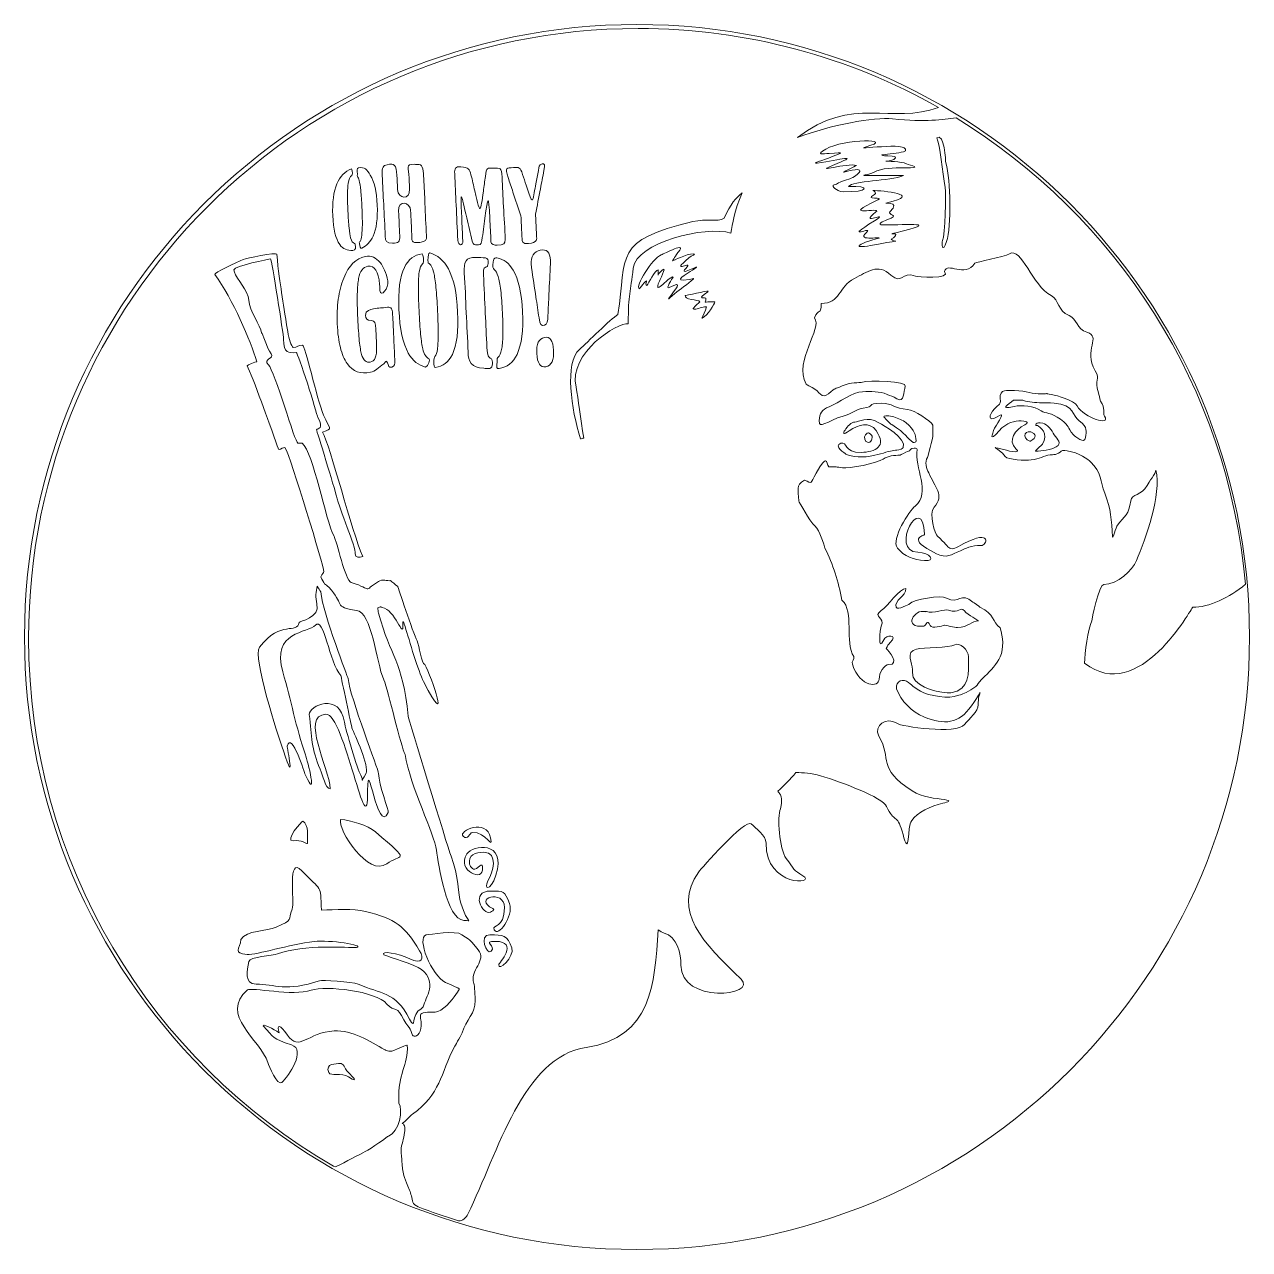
# Model space of a CAD drawing. Header units: inches. Extents: x 50 to 350, y -350 to -50.
import ezdxf

# ---------------------------------------------------------------- set-up
doc = ezdxf.new("R2010")
doc.units = ezdxf.units.IN
doc.header["$MEASUREMENT"] = 0
doc.layers.add('Layer 1', color=7, linetype='Continuous')

msp = doc.modelspace()

# ---------------------------------------------------------------- linework, layer by layer
at = {"layer": 'Layer 1', "lineweight": 0}
for points, knots in [([(350, -200), (350, -282.84), (282.84, -350), (200, -350), (117.16, -350), (50, -282.84), (50, -200), (50, -117.16), (117.16, -50), (200, -50), (282.84, -50), (350, -117.16), (350, -200)], [0, 0, 0, 0, 1, 1, 1, 2, 2, 2, 3, 3, 3, 4, 4, 4, 4]), ([(239.31, -77.7), (247.24, -74.64), (258.14, -72.63), (262.57, -73.1), (270.93, -73.99), (274.75, -73.26), (278.16, -72.88), (317.46, -96.95), (344.76, -138.7), (349, -187.07), (345.04, -190.39), (340.14, -192.73), (336.07, -192.73), (335.91, -192.73), (322.86, -216.94), (309.62, -206.39), (309.62, -203.95), (310.4, -197.97), (311.39, -196.02), (311.37, -195.98), (313.07, -187.1), (314.32, -187.14), (317.7, -187.25), (321.3, -183.62), (322.29, -181.29), (324.55, -175.98), (328.57, -165.02), (327.05, -159.13), (327.05, -159.98), (325.36, -162.05), (324.94, -162.87), (323.65, -165.43), (321.1, -164.9), (320.9, -166.67), (320.54, -169.92), (319.37, -170.47), (317.65, -172.61), (317.28, -173.07), (316.52, -176.21), (316.47, -175.46), (316.14, -171.29), (316.16, -168.74), (314.54, -164.78), (313.41, -161.99), (313.74, -159.59), (311.15, -157.17), (310.49, -156.54), (308.24, -154.87), (305.36, -154.38), (303.34, -154.24), (304.84, -154.27), (302.47, -155.34), (301.86, -155.34), (301.68, -155.38), (301.15, -155.42), (299.66, -155.53), (298.59, -156.47), (296.5, -156.64), (295.2, -156.75), (290.89, -156.69), (290.18, -155.79), (288.29, -153.37), (286.23, -153.3), (289.4, -154.01), (290.14, -154.18), (294.49, -155.47), (292.78, -153.88), (290.67, -151.92), (292.61, -149.18), (294.96, -148.06), (295.82, -147.65), (295.91, -147.15), (294.12, -147.08), (292.63, -147.02), (290.46, -147.48), (288.69, -149.48), (286.06, -152.45), (286.98, -150.47), (287.56, -148.85), (287.65, -148.6), (290.3, -144.85), (288.93, -145.71), (286.33, -147.34), (285.95, -146.33), (287.08, -144.68), (288.32, -142.87), (289.16, -143.52), (288.97, -141.63), (288.72, -139.11), (290.71, -139.66), (292.46, -139.66), (295.53, -139.66), (296.68, -140.61), (299.14, -140.47), (301.11, -140.36), (299.66, -140.35), (301.52, -140.62), (302.89, -140.82), (307.04, -142.12), (307.77, -143.37), (309.54, -146.43), (316.19, -148.44), (314.48, -145.89), (313.99, -145.16), (314.79, -144.1), (313.52, -142.25), (313.28, -141.49), (313.16, -140.74), (312.99, -140.2), (311.9, -136.78), (313.64, -137.08), (312.24, -134.78), (309.11, -129.61), (313.92, -126.51), (310.2, -125.36), (307.63, -124.57), (307.81, -122.08), (305.84, -121.29), (302.89, -120.1), (303.46, -117.46), (301.41, -116.4), (296.83, -114.02), (294.15, -104.35), (291.2, -106.16), (289.86, -106.99), (282.93, -108.16), (282.74, -108.44), (280.23, -112.26), (275.96, -107.92), (275.31, -110.46), (277.19, -112.69), (268.23, -111.65), (268.2, -111.64), (264.65, -110.21), (264.99, -113.98), (262.19, -111.36), (259.03, -108.39), (256.33, -110.63), (253.27, -112.18), (249.24, -114.23), (249.83, -118.33), (245.11, -118.33), (245.11, -121.45), (244.35, -119.32), (243.46, -121.85), (245.56, -124.45), (238.33, -132.23), (241.4, -138.1), (241.51, -138.24), (242.67, -138.78), (242.88, -138.89), (244.84, -139.89), (245.19, -141.81), (246.87, -140.45), (248.99, -138.74), (248.16, -139.48), (250.23, -138.51), (252.17, -137.61), (254.64, -137.74), (254.91, -137.65), (256.82, -136.96), (266.25, -137.36), (265.71, -138.6), (265.19, -139.82), (265.6, -142.86), (263.67, -141.67), (262.55, -140.97), (262.2, -140.99), (261.24, -140.58), (259.3, -139.77), (257.33, -139.92), (255.26, -139.92), (252.81, -139.92), (249.49, -142.64), (247.07, -143.61), (245.22, -144.36), (244.76, -145.2), (244.59, -147), (244.52, -149.38), (246.53, -146.98), (250.52, -145.91), (252.37, -145.42), (254.17, -144.05), (255.38, -143.94), (258.48, -143.68), (255.89, -142.81), (259.9, -142.76), (262.57, -142.73), (263.06, -144.07), (266.27, -144.29), (267.93, -144.4), (271.87, -147.03), (272.46, -148.16), (272.46, -148.85), (272.44, -149.63), (272.46, -150.31), (272.5, -151.57), (271.13, -155.86), (271.17, -156.04), (270.35, -157.13), (270.98, -158.77), (271.44, -159.83), (272.91, -163.18), (275.42, -165.43), (272.79, -168.19), (271.26, -169.79), (273.12, -174.91), (273.59, -175.33), (277.26, -178.51), (275.88, -179.34), (280.07, -177.13), (287.03, -173.44), (285.72, -177.67), (284.26, -177.62), (281.87, -177.54), (280.44, -178.34), (279.21, -178.89), (276.98, -179.88), (275.78, -180.8), (273.34, -179.61), (265.51, -175.8), (270.44, -175.3), (270.42, -174.85), (269.95, -163.89), (261.64, -178.99), (268.74, -179.24), (271.88, -179.35), (273.22, -181.5), (270.43, -181.28), (267.84, -181.08), (265.37, -180.26), (263.77, -178.22), (262.13, -176.12), (266.72, -169.05), (268.1, -167.95), (272.13, -164.72), (267.81, -158.41), (268.62, -154.06), (268.55, -153.87), (268.36, -153.73), (267.86, -153.73), (266.79, -153.73), (267.23, -154.49), (266.23, -154.58), (265.97, -154.62), (264.48, -155.44), (264.42, -155.44), (263.04, -155.52), (261.41, -155.6), (260.32, -156.41), (258.97, -157.4), (251.81, -158.84), (250.3, -158.59), (248.78, -158.35), (248.76, -158.22), (247.01, -158.32), (246.16, -157.28), (246.72, -154.87), (243.84, -159.91), (242.28, -162.62), (243.12, -162.51), (241, -161.56), (238.68, -162.97), (239.61, -163.79), (239.61, -166.62), (239.61, -167.06), (242.59, -171.84), (243.1, -172.27), (244.43, -173.42), (245.32, -175.67), (246.02, -178.22), (247.95, -182.2), (249.37, -186.48), (250.2, -190.96), (253.26, -193.78), (250.81, -201.26), (253.1, -204.79), (253.42, -205.52), (252.48, -205.88), (252.74, -206.64), (254.7, -212.54), (259.3, -212.38), (259.3, -210.33), (259.3, -208.77), (260.49, -206.71), (261.71, -206.76), (264.47, -206.86), (261.61, -203.28), (261.05, -202.82), (261.32, -202.12), (261.48, -201.93), (262.04, -201.35), (264.01, -199.3), (260.99, -199.41), (260.41, -200.7), (258.87, -204.09), (259.55, -197.89), (259.83, -197.35), (260.97, -195.14), (257.52, -195.16), (259.8, -193.55), (261.25, -192.52), (264.45, -188.09), (265.86, -188.09), (265.86, -190.09), (262.89, -190.98), (263.47, -192.71), (263.75, -193.53), (266.65, -191.96), (266.66, -191.94), (267.67, -190.72), (274.56, -189.71), (275.8, -190.46), (278.81, -192.26), (279.39, -188.74), (282.27, -191.44), (282.39, -191.54), (283.93, -192.63), (283.98, -192.66), (287.68, -194.47), (286.94, -196.18), (288.91, -197.79), (289.61, -200.04), (289.92, -202.7), (288.93, -204.86), (288.13, -206.61), (286.6, -208.26), (285.19, -209.57), (282.56, -212.03), (284.29, -211.66), (280.62, -213.57), (279.31, -214.25), (278.92, -214.12), (278.46, -214.35), (276.78, -215.22), (271.32, -214.42), (269.41, -213.29), (268.35, -212.7), (267.45, -211.91), (266.52, -211.16), (265.25, -210.15), (263.27, -210.62), (263.56, -212.7), (264.55, -215.55), (267.44, -218.49), (270.26, -219.58), (275.34, -221.54), (278.75, -221.35), (281.89, -216.89), (285.49, -211.79), (283.44, -213.29), (283.55, -216.6), (283.59, -218.18), (281.37, -220.02), (280.23, -221.45), (278.24, -223.95), (264.67, -221.91), (263.6, -221.13), (261.17, -219.37), (257.85, -221.76), (259.25, -224.26), (262.54, -230.11), (258.61, -231.93), (267.36, -237.68), (269.9, -239.35), (273.23, -239.49), (275.3, -239.83), (277.11, -240.13), (276.33, -240.39), (274.87, -240.72), (272.06, -241.36), (268.58, -242.92), (267.29, -244.96), (266.65, -245.97), (266.65, -247.08), (266.58, -248.18), (266.27, -253.02), (265.51, -249.59), (264.92, -247.56), (263.64, -243.21), (263.02, -245.6), (261.12, -241.51), (260.08, -239.28), (250.22, -235.56), (244.98, -234), (242.57, -233.28), (240.75, -233.24), (238.92, -233.21), (237.54, -234.82), (236.07, -236.34), (234.51, -237.77), (234.63, -237.95), (234.77, -238.14), (234.93, -238.32), (235.59, -239.13), (235.48, -241.23), (235.13, -242.08), (234.34, -243.93), (234.81, -251.89), (236.52, -254.22), (238.41, -256.8), (238.39, -257.17), (240.64, -258.47), (244.22, -260.53), (231.54, -261.44), (231.62, -250.48), (231.63, -248.61), (228.95, -246.77), (227.98, -245.76), (226.6, -244.34), (215.54, -256.92), (215.12, -257.52), (208.27, -267.08), (216.41, -275.07), (225.47, -283.76), (229.84, -287.96), (210.58, -289.86), (210.76, -280.36), (210.81, -277.58), (209.73, -273.32), (206.66, -272.5), (206.19, -272.38), (205.71, -272.08), (205.2, -271.74), (204.25, -285.18), (203.63, -298.02), (187.56, -300.51), (171.98, -302.93), (166.06, -326.02), (158.58, -341.36), (158.23, -342.06), (157.23, -343.17), (156.32, -342.98), (152.96, -341.95), (149.65, -340.79), (146.4, -339.54), (145.87, -339.3), (145.18, -338.89), (145.09, -338.44), (144.88, -337.38), (144.66, -336.32), (144.29, -335.43), (142.03, -330), (142.79, -331.16), (142.25, -326.34), (142.07, -324.77), (142.84, -323.41), (142.95, -321.95), (142.97, -321.82), (143, -321.67), (143.03, -321.53), (143.5, -319.17), (142.49, -319.1), (142.5, -319.1), (143.28, -318.71), (144.35, -317.31), (145.01, -316.84), (151.92, -311.93), (151.77, -307.15), (155.41, -300.17), (155.59, -299.82), (157.2, -297.02), (157.21, -296.98), (158.08, -293.72), (160.54, -292.17), (160.38, -289.01), (160.34, -288.26), (160.23, -285.35), (160.05, -284.83), (158.91, -281.62), (163.36, -279.31), (161.1, -276.6), (158.9, -273.97), (159.93, -274.88), (157.14, -272.9), (155.52, -271.75), (149.41, -272.85), (148.38, -272.96), (145.89, -273.52), (149.66, -283.01), (153.13, -284.59), (157.48, -286.56), (156.71, -285.79), (155.63, -287.52), (154.73, -288.96), (152.35, -291.83), (150.54, -291.84), (144.57, -291.85), (148.14, -292.82), (146.88, -296.5), (146.28, -298.26), (145.04, -297.79), (144.92, -297.34), (144.37, -295.28), (143.41, -294.97), (142.91, -293.77), (141.38, -290.17), (140.58, -291.96), (138.77, -289.88), (136.02, -286.71), (123.94, -285.28), (120.2, -286.53), (115.7, -288.02), (105.58, -285.71), (104.58, -286.43), (97.61, -292.57), (107.71, -298.57), (109.6, -304.18), (109.87, -304.99), (111.92, -310.08), (113.03, -309.08), (114.7, -307.58), (119.08, -301.06), (115.38, -299.89), (110.61, -298.38), (111.16, -298.16), (108.44, -295.22), (108.63, -294.54), (112.37, -296.94), (112.39, -296.93), (111.6, -294.85), (112.56, -294.79), (114.4, -297.51), (117.24, -301.69), (119.31, -296.81), (125.85, -296.49), (130.18, -296.27), (134.73, -298.95), (138.21, -301.09), (138.38, -301.02), (139.08, -301.83), (140.47, -301.24), (141.03, -300.99), (143.75, -299.81), (143.75, -299.99), (144, -304.93), (141.35, -306.99), (141.67, -313.54), (141.68, -313.74), (141.69, -313.94), (141.7, -314.15), (142.71, -315.65), (141.83, -321.32), (139.12, -322.21), (139.08, -322.22), (134.79, -325.45), (133.46, -326.04), (132.16, -326.63), (128.44, -328.66), (126.36, -329.69), (126.18, -329.78), (125.94, -329.74), (125.71, -329.63), (81.05, -303.83), (51, -255.56), (51, -200.27), (51, -117.82), (117.84, -50.98), (200.29, -50.98), (227.02, -50.98), (252.11, -58.01), (273.81, -70.31), (262.55, -74.57), (252.54, -67.29), (239.31, -77.7), (239.31, -77.7), (239.31, -77.7), (239.31, -77.7)], [0, 0, 0, 0, 1, 1, 1, 2, 2, 2, 3, 3, 3, 4, 4, 4, 5, 5, 5, 6, 6, 6, 7, 7, 7, 8, 8, 8, 9, 9, 9, 10, 10, 10, 11, 11, 11, 12, 12, 12, 13, 13, 13, 14, 14, 14, 15, 15, 15, 16, 16, 16, 17, 17, 17, 18, 18, 18, 19, 19, 19, 20, 20, 20, 21, 21, 21, 22, 22, 22, 23, 23, 23, 24, 24, 24, 25, 25, 25, 26, 26, 26, 27, 27, 27, 28, 28, 28, 29, 29, 29, 30, 30, 30, 31, 31, 31, 32, 32, 32, 33, 33, 33, 34, 34, 34, 35, 35, 35, 36, 36, 36, 37, 37, 37, 38, 38, 38, 39, 39, 39, 40, 40, 40, 41, 41, 41, 42, 42, 42, 43, 43, 43, 44, 44, 44, 45, 45, 45, 46, 46, 46, 47, 47, 47, 48, 48, 48, 49, 49, 49, 50, 50, 50, 51, 51, 51, 52, 52, 52, 53, 53, 53, 54, 54, 54, 55, 55, 55, 56, 56, 56, 57, 57, 57, 58, 58, 58, 59, 59, 59, 60, 60, 60, 61, 61, 61, 62, 62, 62, 63, 63, 63, 64, 64, 64, 65, 65, 65, 66, 66, 66, 67, 67, 67, 68, 68, 68, 69, 69, 69, 70, 70, 70, 71, 71, 71, 72, 72, 72, 73, 73, 73, 74, 74, 74, 75, 75, 75, 76, 76, 76, 77, 77, 77, 78, 78, 78, 79, 79, 79, 80, 80, 80, 81, 81, 81, 82, 82, 82, 83, 83, 83, 84, 84, 84, 85, 85, 85, 86, 86, 86, 87, 87, 87, 88, 88, 88, 89, 89, 89, 90, 90, 90, 91, 91, 91, 92, 92, 92, 93, 93, 93, 94, 94, 94, 95, 95, 95, 96, 96, 96, 97, 97, 97, 98, 98, 98, 99, 99, 99, 100, 100, 100, 101, 101, 101, 102, 102, 102, 103, 103, 103, 104, 104, 104, 105, 105, 105, 106, 106, 106, 107, 107, 107, 108, 108, 108, 109, 109, 109, 110, 110, 110, 111, 111, 111, 112, 112, 112, 113, 113, 113, 114, 114, 114, 115, 115, 115, 116, 116, 116, 117, 117, 117, 118, 118, 118, 119, 119, 119, 120, 120, 120, 121, 121, 121, 122, 122, 122, 123, 123, 123, 124, 124, 124, 125, 125, 125, 126, 126, 126, 127, 127, 127, 128, 128, 128, 129, 129, 129, 130, 130, 130, 131, 131, 131, 132, 132, 132, 133, 133, 133, 134, 134, 134, 135, 135, 135, 136, 136, 136, 137, 137, 137, 138, 138, 138, 139, 139, 139, 140, 140, 140, 141, 141, 141, 142, 142, 142, 143, 143, 143, 144, 144, 144, 145, 145, 145, 146, 146, 146, 147, 147, 147, 148, 148, 148, 149, 149, 149, 150, 150, 150, 151, 151, 151, 152, 152, 152, 153, 153, 153, 154, 154, 154, 155, 155, 155, 156, 156, 156, 157, 157, 157, 158, 158, 158, 159, 159, 159, 160, 160, 160, 161, 161, 161, 162, 162, 162, 163, 163, 163, 164, 164, 164, 165, 165, 165, 166, 166, 166, 167, 167, 167, 168, 168, 168, 169, 169, 169, 170, 170, 170, 171, 171, 171, 172, 172, 172, 173, 173, 173, 174, 174, 174, 175, 175, 175, 176, 176, 176, 177, 177, 177, 178, 178, 178, 179, 179, 179, 180, 180, 180, 181, 181, 181, 182, 182, 182, 183, 183, 183, 184, 184, 184, 185, 185, 185, 186, 186, 186, 187, 187, 187, 188, 188, 188, 189, 189, 189, 189]), ([(246.21, -80.53), (243.56, -82.05), (245.53, -81.64), (247.04, -81.56), (251.1, -81.32), (250.44, -81.25), (247.45, -82.53), (246.51, -82.93), (241.17, -84.43), (245.22, -83.79), (250.65, -82.93), (254.81, -81.71), (247.86, -84.54), (243.11, -86.47), (251.48, -83.8), (253.76, -84.54), (253.64, -84.63), (249.63, -86.47), (250.75, -86.15), (257.14, -84.32), (254.02, -87.15), (252.11, -87.76), (248.86, -88.79), (249.44, -88.92), (248.08, -89.37), (247.73, -89.49), (248.65, -90.88), (250.51, -90.94), (256.89, -91.13), (257.26, -89.38), (251.81, -89.67), (252.81, -88.17), (261.87, -88.41), (265.29, -87.01), (265.17, -86.91), (260.54, -86.97), (259.98, -86.97), (252.49, -86.97), (256.36, -87.07), (257.88, -86.25), (260.12, -85.04), (262.83, -85.13), (265.48, -85.13), (270.54, -85.13), (266.81, -84.55), (266, -84.12), (264.85, -83.5), (260.93, -83.52), (260.95, -83.44), (263.4, -83.44), (263.9, -82.27), (262.53, -82.22), (255.44, -81.98), (265.44, -81.65), (265.74, -80.93), (266.75, -78.5), (252.35, -80.99), (256.09, -79.96), (263.74, -77.86), (250.7, -77.95), (246.21, -80.53), (246.21, -80.53), (246.21, -80.53), (246.21, -80.53)], [0, 0, 0, 0, 1, 1, 1, 2, 2, 2, 3, 3, 3, 4, 4, 4, 5, 5, 5, 6, 6, 6, 7, 7, 7, 8, 8, 8, 9, 9, 9, 10, 10, 10, 11, 11, 11, 12, 12, 12, 13, 13, 13, 14, 14, 14, 15, 15, 15, 16, 16, 16, 17, 17, 17, 18, 18, 18, 19, 19, 19, 20, 20, 20, 21, 21, 21, 21]), ([(273.39, -77.75), (274.27, -79.41), (274.76, -86.09), (275.46, -89.95), (275.67, -91.1), (275.49, -101.72), (274.84, -102.92), (274.5, -103.55), (274.82, -106.27), (275.82, -103.17), (277.06, -99.33), (276.84, -88.32), (275.63, -83.85), (275.55, -83.57), (275.33, -76.32), (273.39, -77.75), (273.39, -77.75), (273.39, -77.75), (273.39, -77.75)], [0, 0, 0, 0, 1, 1, 1, 2, 2, 2, 3, 3, 3, 4, 4, 4, 5, 5, 5, 6, 6, 6, 6]), ([(141.62, -95.77), (141.48, -92.57), (144.55, -93.7), (144.57, -95.51), (144.58, -96.54), (144.66, -97.57), (144.71, -98.59), (144.75, -99.52), (144.81, -100.45), (144.84, -101.38), (144.88, -102.81), (144.56, -103.69), (146.79, -103.35), (148.28, -103.13), (148.51, -102.91), (148.44, -101.68), (148.28, -99.07), (148.19, -96.46), (148.07, -93.84), (147.98, -91.82), (147.88, -89.8), (147.78, -87.77), (147.69, -85.95), (147.61, -84.33), (146.63, -84.28), (146.24, -84.26), (145.86, -84.25), (145.48, -84.24), (143.25, -84.18), (144.07, -85.07), (144.19, -87.58), (144.2, -87.74), (144.21, -87.9), (144.21, -88.07), (144.25, -88.81), (144.28, -89.56), (144.32, -90.31), (144.45, -93.11), (141.48, -92.72), (141.37, -90.44), (141.33, -89.66), (141.3, -88.87), (141.26, -88.09), (141.24, -87.69), (141.22, -87.29), (141.2, -86.89), (141.09, -84.42), (140.57, -83.96), (138.83, -84.33), (137.78, -84.54), (137.53, -84.83), (137.63, -87.02), (137.74, -89.36), (137.85, -91.69), (137.96, -94.03), (138.08, -96.62), (138.25, -99.22), (138.32, -101.81), (138.35, -103.1), (138.56, -103.54), (140.12, -103.53), (141.56, -103.51), (141.97, -103.29), (141.9, -101.75), (141.85, -100.71), (141.8, -99.68), (141.75, -98.65), (141.71, -97.69), (141.66, -96.73), (141.62, -95.77), (141.62, -95.77), (141.62, -95.77), (141.62, -95.77)], [0, 0, 0, 0, 1, 1, 1, 2, 2, 2, 3, 3, 3, 4, 4, 4, 5, 5, 5, 6, 6, 6, 7, 7, 7, 8, 8, 8, 9, 9, 9, 10, 10, 10, 11, 11, 11, 12, 12, 12, 13, 13, 13, 14, 14, 14, 15, 15, 15, 16, 16, 16, 17, 17, 17, 18, 18, 18, 19, 19, 19, 20, 20, 20, 21, 21, 21, 22, 22, 22, 23, 23, 23, 24, 24, 24, 24]), ([(177.21, -85.77), (177.48, -84.38), (177.42, -83.91), (176.75, -84.13), (175.83, -84.43), (176.04, -84.76), (175.84, -85.79), (175.64, -86.87), (175.43, -87.95), (175.23, -89.03), (175.09, -89.76), (174.95, -90.48), (174.82, -91.2), (174.56, -92.64), (174.5, -94.26), (173.5, -91.31), (173.28, -90.66), (173.07, -90.01), (172.85, -89.36), (172.57, -88.5), (172.29, -87.64), (171.99, -86.76), (171.33, -84.78), (171.17, -85.01), (169.77, -85.06), (168.01, -85.13), (167.56, -84.85), (168.44, -87.48), (168.83, -88.67), (169.22, -89.85), (169.62, -91.03), (170.27, -92.98), (170.93, -94.94), (171.58, -96.88), (171.64, -98.04), (171.69, -99.2), (171.75, -100.36), (171.79, -101.04), (171.83, -101.73), (171.86, -102.42), (171.88, -103), (171.83, -103.89), (173.39, -103.67), (175.71, -103.35), (175.46, -102.64), (175.4, -101.66), (175.37, -101.1), (175.35, -100.53), (175.32, -99.96), (175.26, -98.8), (175.21, -97.64), (175.15, -96.47), (175.55, -94.4), (175.95, -92.32), (176.35, -90.24), (176.63, -88.75), (176.92, -87.26), (177.21, -85.77), (177.21, -85.77), (177.21, -85.77), (177.21, -85.77)], [0, 0, 0, 0, 1, 1, 1, 2, 2, 2, 3, 3, 3, 4, 4, 4, 5, 5, 5, 6, 6, 6, 7, 7, 7, 8, 8, 8, 9, 9, 9, 10, 10, 10, 11, 11, 11, 12, 12, 12, 13, 13, 13, 14, 14, 14, 15, 15, 15, 16, 16, 16, 17, 17, 17, 18, 18, 18, 19, 19, 19, 20, 20, 20, 20]), ([(130.42, -105.33), (131.13, -105.33), (131.13, -104.44), (131.01, -103.95), (130.94, -103.69), (131.04, -103.7), (130.84, -103.65), (130.41, -103.54), (130.09, -103.07), (129.87, -102.25), (129.72, -101.71), (129.59, -100.88), (129.49, -99.79), (129.38, -98.69), (129.28, -97.32), (129.21, -95.68), (129.13, -94.03), (129.1, -92.64), (129.11, -91.52), (129.11, -90.39), (129.16, -89.52), (129.25, -88.9), (129.4, -87.92), (129.7, -87.27), (130.16, -86.95), (130.28, -86.87), (130.25, -86.8), (130.27, -86.77), (130.41, -86.54), (130.23, -85.3), (130.07, -85.36), (128.46, -85.94), (127.29, -87.21), (126.53, -89), (125.69, -90.97), (125.35, -93.55), (125.49, -96.77), (125.65, -100.13), (126.21, -102.5), (127.19, -103.86), (127.99, -104.98), (129.07, -105.44), (130.42, -105.33), (130.42, -105.33), (130.42, -105.33), (130.42, -105.33)], [0, 0, 0, 0, 1, 1, 1, 2, 2, 2, 3, 3, 3, 4, 4, 4, 5, 5, 5, 6, 6, 6, 7, 7, 7, 8, 8, 8, 9, 9, 9, 10, 10, 10, 11, 11, 11, 12, 12, 12, 13, 13, 13, 14, 14, 14, 15, 15, 15, 15]), ([(131.99, -103.38), (132.03, -103.45), (131.98, -103.59), (132.01, -103.68), (132.22, -104.24), (132.18, -105), (132.6, -104.75), (133.8, -104.18), (134.72, -103.24), (135.36, -101.85), (136.19, -100.07), (136.54, -97.53), (136.38, -94.21), (136.23, -90.89), (135.67, -88.45), (134.69, -86.91), (133.78, -85.47), (133.41, -84.89), (131.81, -85.1), (131.42, -85.08), (131.41, -86.05), (131.56, -86.56), (131.68, -86.95), (131.31, -86.82), (131.55, -87.15), (131.72, -87.39), (131.86, -87.75), (131.97, -88.2), (132.11, -88.76), (132.24, -89.59), (132.35, -90.69), (132.46, -91.8), (132.57, -93.17), (132.64, -94.81), (132.72, -96.46), (132.74, -97.85), (132.74, -98.97), (132.73, -100.1), (132.68, -100.96), (132.59, -101.56), (132.48, -102.3), (132.47, -102.76), (132.17, -103.11), (132.1, -103.2), (131.94, -103.29), (131.99, -103.38), (131.99, -103.38), (131.99, -103.38), (131.99, -103.38)], [0, 0, 0, 0, 1, 1, 1, 2, 2, 2, 3, 3, 3, 4, 4, 4, 5, 5, 5, 6, 6, 6, 7, 7, 7, 8, 8, 8, 9, 9, 9, 10, 10, 10, 11, 11, 11, 12, 12, 12, 13, 13, 13, 14, 14, 14, 15, 15, 15, 16, 16, 16, 16]), ([(166.95, -87.38), (166.84, -84.96), (166.49, -85.19), (164.88, -85.18), (163.34, -85.18), (163.19, -84.9), (162.87, -87.2), (162.7, -88.41), (162.54, -89.62), (162.37, -90.83), (161.67, -95.66), (161.78, -97.33), (160.25, -90.75), (159.95, -89.43), (159.73, -88.09), (159.34, -86.79), (158.91, -85.39), (158.76, -85.03), (156.88, -84.86), (155.51, -84.75), (155.26, -85.26), (155.35, -86.56), (155.52, -89.12), (155.59, -91.68), (155.71, -94.24), (155.85, -97.11), (155.99, -99.97), (156.12, -102.84), (156.19, -104.21), (157.4, -104.31), (157.34, -102.96), (157.24, -101.08), (157.16, -99.2), (157.07, -97.31), (156.67, -89.16), (157, -91.84), (158.3, -97.38), (158.75, -99.27), (159.2, -101.15), (159.65, -103.03), (159.91, -104.09), (160.2, -104.03), (160.83, -103.94), (161.35, -103.87), (161.85, -104.16), (162.02, -102.87), (162.27, -101.06), (162.51, -99.25), (162.76, -97.45), (163.5, -91.99), (163.67, -91.39), (163.96, -97.47), (164.06, -99.38), (164.15, -101.29), (164.24, -103.19), (164.28, -104.01), (165.05, -104.02), (165.76, -104.04), (167.4, -104.06), (167.71, -103.67), (167.7, -102.69), (167.66, -99.99), (167.44, -97.29), (167.31, -94.6), (167.19, -92.19), (167.07, -89.79), (166.95, -87.38), (166.95, -87.38), (166.95, -87.38), (166.95, -87.38)], [0, 0, 0, 0, 1, 1, 1, 2, 2, 2, 3, 3, 3, 4, 4, 4, 5, 5, 5, 6, 6, 6, 7, 7, 7, 8, 8, 8, 9, 9, 9, 10, 10, 10, 11, 11, 11, 12, 12, 12, 13, 13, 13, 14, 14, 14, 15, 15, 15, 16, 16, 16, 17, 17, 17, 18, 18, 18, 19, 19, 19, 20, 20, 20, 21, 21, 21, 22, 22, 22, 23, 23, 23, 23]), ([(225.77, -91.22), (224.28, -92.4), (222.93, -93.88), (221.33, -97.45), (219.67, -98.46), (217.03, -97.47), (213.68, -98.27), (194.08, -102.95), (197.57, -106.36), (195.33, -121.01), (193.52, -122.19), (187.79, -127.9), (185.91, -129.56), (182.23, -132.84), (183.89, -144.26), (186.17, -151.51), (186.43, -151.43), (186.69, -151.36), (186.95, -151.29), (186.09, -146.58), (185.69, -141.56), (185.07, -138.8), (183.18, -130.43), (195.28, -122.86), (197.86, -123.3), (197.86, -115.66), (198.4, -115.84), (199.08, -109.64), (199.75, -103.42), (216.74, -99.19), (223.01, -101.09), (223.42, -98.84), (223.77, -95.63), (225.77, -91.22), (225.77, -91.22), (225.77, -91.22), (225.77, -91.22)], [0, 0, 0, 0, 1, 1, 1, 2, 2, 2, 3, 3, 3, 4, 4, 4, 5, 5, 5, 6, 6, 6, 7, 7, 7, 8, 8, 8, 9, 9, 9, 10, 10, 10, 11, 11, 11, 12, 12, 12, 12]), ([(257.72, -90.66), (257.99, -90.66), (258.82, -91.36), (258.19, -91.66), (255.18, -93.07), (260.91, -92.09), (259.01, -92.96), (248.86, -97.65), (260.36, -94.49), (258.52, -95.91), (253.84, -99.56), (262.41, -95.44), (258.14, -98.08), (249.83, -103.22), (258.36, -99.09), (256.2, -100.92), (253.34, -103.35), (261, -101.75), (258.9, -102.38), (252.31, -104.36), (253.35, -104.95), (259.16, -103.79), (265.66, -102.49), (262.9, -103.55), (262.25, -102.57), (265.62, -100.47), (260.36, -101.74), (263.36, -101.03), (274.94, -98.28), (266.22, -99.09), (260.43, -99.09), (258.26, -99.09), (260.45, -98.11), (261.2, -97.84), (264.79, -96.56), (261.08, -96.67), (261.94, -95.84), (264.91, -92.99), (259.69, -94), (261.23, -93.66), (270.42, -91.65), (260, -90.66), (257.72, -90.66), (257.72, -90.66), (257.72, -90.66), (257.72, -90.66)], [0, 0, 0, 0, 1, 1, 1, 2, 2, 2, 3, 3, 3, 4, 4, 4, 5, 5, 5, 6, 6, 6, 7, 7, 7, 8, 8, 8, 9, 9, 9, 10, 10, 10, 11, 11, 11, 12, 12, 12, 13, 13, 13, 14, 14, 14, 15, 15, 15, 15]), ([(176.01, -121.85), (176.27, -123.54), (176.58, -123.82), (177.32, -123.66), (178.03, -123.51), (178.13, -122.52), (178.19, -121.3), (178.27, -119.55), (178.36, -117.8), (178.44, -116.04), (178.56, -113.56), (178.68, -111.07), (178.81, -108.58), (178.82, -108.36), (178.82, -108.09), (178.81, -107.81), (178.71, -105.72), (177.88, -104.91), (176.31, -105.28), (174.75, -105.64), (174.01, -106.79), (174.11, -108.88), (174.12, -109.12), (174.14, -109.36), (174.18, -109.6), (174.53, -111.98), (174.89, -114.36), (175.24, -116.74), (175.5, -118.44), (175.75, -120.15), (176.01, -121.85), (176.01, -121.85), (176.01, -121.85), (176.01, -121.85)], [0, 0, 0, 0, 1, 1, 1, 2, 2, 2, 3, 3, 3, 4, 4, 4, 5, 5, 5, 6, 6, 6, 7, 7, 7, 8, 8, 8, 9, 9, 9, 10, 10, 10, 11, 11, 11, 11]), ([(205.94, -106.39), (203.72, -107.23), (199.44, -114.25), (200.57, -114.73), (200.62, -114.69), (201.49, -113.56), (201.67, -113.38), (203.17, -111.85), (201.67, -113.74), (202.38, -113.9), (202.92, -113.31), (204.32, -110.29), (205.22, -110.08), (205.22, -112), (205, -111.32), (205.41, -110.88), (207.97, -108.07), (205.81, -112.03), (205.47, -112.85), (203.71, -117.19), (208.49, -110.92), (208.84, -111.92), (208.67, -112.08), (206.88, -114.91), (207.86, -114.42), (211.82, -112.45), (209.15, -115), (207.9, -116.93), (207.83, -117.04), (207.53, -117.46), (208.05, -116.96), (209.68, -115.41), (210.99, -114.63), (212.72, -113.24), (214.53, -111.79), (213.93, -112.22), (212.75, -112.42), (208.04, -113.25), (212.36, -110.93), (213.58, -110.16), (217.34, -107.76), (209.61, -112.07), (211.98, -109.74), (214.35, -107.41), (207.61, -111.44), (212.68, -107.18), (213.45, -106.53), (214.55, -106.21), (213.81, -106.2), (212.06, -106.16), (208.89, -107.9), (208.68, -107.86), (208.98, -107.49), (209.93, -105.89), (210.13, -105.67), (212.48, -103.11), (206.65, -106.13), (205.94, -106.39), (205.94, -106.39), (205.94, -106.39), (205.94, -106.39)], [0, 0, 0, 0, 1, 1, 1, 2, 2, 2, 3, 3, 3, 4, 4, 4, 5, 5, 5, 6, 6, 6, 7, 7, 7, 8, 8, 8, 9, 9, 9, 10, 10, 10, 11, 11, 11, 12, 12, 12, 13, 13, 13, 14, 14, 14, 15, 15, 15, 16, 16, 16, 17, 17, 17, 18, 18, 18, 19, 19, 19, 20, 20, 20, 20]), ([(139.64, -186.19), (140.08, -186.58), (140.66, -187.04), (141.41, -187.62), (141.46, -187.66), (145.09, -198.89), (146.14, -200.93), (146.74, -202.08), (147.15, -206.63), (148.04, -206.72), (149.69, -209.69), (154.59, -224.08), (147.73, -210.91), (146.42, -208.4), (144.26, -200.89), (143.21, -197.45), (142.61, -195.47), (142.67, -196.33), (142.69, -197.12), (142.78, -200.77), (140.83, -193.14), (137.56, -192.79), (137.09, -192.74), (137.62, -192.27), (136.56, -192.82), (136.58, -193.26), (136.56, -193.72), (136.68, -194.14), (139.71, -205.08), (142.55, -205.65), (143.97, -219.35), (144, -219.98), (153.47, -251), (154.49, -253.65), (156.36, -258.53), (156.15, -263.05), (156.85, -265.19), (158.65, -270.69), (159.77, -269.47), (157.63, -269.39), (153.4, -269.23), (151.35, -255.66), (150.9, -252.17), (150.42, -248.44), (144.5, -236.59), (143.21, -228.76), (142.21, -227.12), (139.12, -213.11), (137.98, -210.48), (136.08, -206.05), (135.14, -193.94), (131.31, -193.47), (125.51, -192.75), (128.48, -191.83), (124.5, -187.83), (124.1, -187.42), (123.76, -187.15), (123.49, -187.01), (123.24, -186.49), (122.95, -186.14), (122.58, -185.23), (122.93, -184.55), (123.24, -184.12), (123.32, -184.05), (123.25, -182.64), (115.25, -156.07), (113.79, -153.62), (111.6, -154), (112.76, -155.23), (111.07, -150.78), (110.37, -148.91), (105.8, -136.02), (104.52, -133.57), (104.62, -133.41), (106.47, -132.57), (106.93, -132.58), (105.26, -127.37), (101.09, -117.35), (96.6, -111.2), (96.32, -110.82), (101.93, -108.34), (103.57, -107.55), (104.15, -107.27), (111.79, -105.66), (111.82, -106.28), (112.09, -110.33), (112.62, -113.38), (112.95, -115.62), (113.39, -118.61), (113.68, -120.55), (114.48, -125.22), (114.79, -127.01), (115.33, -128.85), (115.79, -129.09), (116.72, -129.04), (117.17, -128.53), (118.08, -128.54), (118.77, -128.54), (121.47, -141.37), (123.24, -145.66), (124.74, -149.27), (125.72, -148.82), (122.98, -149.86), (124.8, -152.81), (130.2, -174.41), (132.85, -180.29), (132.03, -180.56), (130.96, -180.68), (131.02, -179.66), (131.13, -178.02), (127.15, -168.64), (126.41, -165.54), (125.99, -163.74), (121.5, -149.3), (121.53, -149.24), (121.72, -148.85), (123.53, -149.08), (121.81, -146.26), (121.59, -145.13), (117.02, -130.29), (116.52, -130.33), (114.67, -130.45), (113.44, -130.57), (113.44, -127.08), (113.44, -126.02), (110.51, -107.43), (110.28, -107.4), (110.1, -107.38), (101.2, -109.19), (101.28, -110.07), (101.28, -110.07), (101.4, -110.64), (101.4, -110.64), (101.94, -112.42), (104.76, -115.02), (104.93, -117.51), (105.11, -120.25), (107.81, -123.73), (108.07, -125.47), (108.29, -125.49), (109.33, -129.22), (110.38, -130.63), (111.36, -131.92), (108.27, -131.81), (109.74, -133.32), (111.2, -134.83), (116.31, -152.51), (116.93, -152.51), (117.29, -152.51), (117.64, -152.51), (117.99, -152.51), (120.85, -154.86), (123.62, -171.33), (125.8, -175.29), (126.48, -176.52), (128.56, -186.21), (130, -186.66), (135.75, -188.42), (132.55, -189.09), (136.66, -186.41), (137.67, -185.75), (138.83, -186.34), (139.64, -186.19), (139.64, -186.19), (139.64, -186.19), (139.64, -186.19)], [0, 0, 0, 0, 1, 1, 1, 2, 2, 2, 3, 3, 3, 4, 4, 4, 5, 5, 5, 6, 6, 6, 7, 7, 7, 8, 8, 8, 9, 9, 9, 10, 10, 10, 11, 11, 11, 12, 12, 12, 13, 13, 13, 14, 14, 14, 15, 15, 15, 16, 16, 16, 17, 17, 17, 18, 18, 18, 19, 19, 19, 20, 20, 20, 21, 21, 21, 22, 22, 22, 23, 23, 23, 24, 24, 24, 25, 25, 25, 26, 26, 26, 27, 27, 27, 28, 28, 28, 29, 29, 29, 30, 30, 30, 31, 31, 31, 32, 32, 32, 33, 33, 33, 34, 34, 34, 35, 35, 35, 36, 36, 36, 37, 37, 37, 38, 38, 38, 39, 39, 39, 40, 40, 40, 41, 41, 41, 42, 42, 42, 43, 43, 43, 44, 44, 44, 45, 45, 45, 46, 46, 46, 47, 47, 47, 48, 48, 48, 49, 49, 49, 50, 50, 50, 51, 51, 51, 52, 52, 52, 53, 53, 53, 54, 54, 54, 55, 55, 55, 55]), ([(135.44, -119.67), (134.76, -119.8), (133.5, -119.93), (133.51, -121.29), (133.51, -121.87), (133.87, -122.54), (134.94, -122.52), (135.86, -122.49), (135.9, -123.19), (136.02, -124.58), (136.16, -126.07), (136.16, -127.58), (136.23, -129.07), (136.33, -131.26), (135.81, -132.46), (134.65, -132.68), (133.67, -132.87), (132.98, -132.27), (132.55, -130.78), (132.34, -130.05), (132.15, -128.94), (132, -127.48), (131.85, -126.02), (131.72, -124.19), (131.62, -121.99), (131.51, -119.64), (131.47, -117.65), (131.5, -116.03), (131.53, -114.4), (131.64, -113.13), (131.82, -112.22), (132.17, -110.4), (132.93, -109.38), (134.11, -109.2), (135.7, -108.95), (136.67, -110.47), (136.96, -113.68), (137, -114.17), (137.03, -114.66), (137.06, -115.15), (137.12, -117.01), (139.37, -114.57), (138.98, -112.81), (138.54, -110.82), (137.91, -109.31), (137.09, -108.29), (136.13, -107.09), (134.9, -106.56), (133.43, -106.82), (131.18, -107.22), (129.44, -109.01), (128.18, -112.12), (127.55, -113.68), (127.1, -115.4), (126.84, -117.27), (126.58, -119.14), (126.5, -121.17), (126.6, -123.34), (126.7, -125.57), (126.95, -127.51), (127.35, -129.12), (127.76, -130.74), (128.31, -132.05), (129.02, -133.04), (130.44, -135.02), (132.32, -135.69), (134.7, -135.16), (135.85, -134.9), (136.79, -134.06), (137.96, -133.08), (138.43, -132.69), (138.61, -131.85), (139.06, -133.29), (139.12, -133.48), (139.17, -134.13), (139.97, -133.89), (140.66, -133.69), (140.74, -133.38), (140.68, -132), (140.59, -130.16), (140.51, -128.31), (140.42, -126.47), (140.34, -124.88), (140.27, -123.3), (140.2, -121.71), (140.11, -119.68), (139.86, -119.1), (138.89, -119.24), (137.42, -119.45), (136.9, -119.38), (135.44, -119.67), (135.44, -119.67), (135.44, -119.67), (135.44, -119.67)], [0, 0, 0, 0, 1, 1, 1, 2, 2, 2, 3, 3, 3, 4, 4, 4, 5, 5, 5, 6, 6, 6, 7, 7, 7, 8, 8, 8, 9, 9, 9, 10, 10, 10, 11, 11, 11, 12, 12, 12, 13, 13, 13, 14, 14, 14, 15, 15, 15, 16, 16, 16, 17, 17, 17, 18, 18, 18, 19, 19, 19, 20, 20, 20, 21, 21, 21, 22, 22, 22, 23, 23, 23, 24, 24, 24, 25, 25, 25, 26, 26, 26, 27, 27, 27, 28, 28, 28, 29, 29, 29, 30, 30, 30, 31, 31, 31, 31]), ([(147.52, -108.57), (147.52, -108.57), (147.52, -108.57), (147.52, -108.57), (147.55, -108.54), (147.58, -108.51), (147.62, -108.49), (147.81, -108.22), (147.68, -106.17), (147.37, -106.18), (145.44, -106.4), (143.99, -107.52), (143.04, -109.48), (141.93, -111.78), (141.48, -115.24), (141.69, -119.81), (141.91, -124.59), (142.69, -128.14), (143.99, -130.47), (145.04, -132.37), (146.44, -133.48), (148.19, -133.88), (148.9, -133.62), (149.38, -132.06), (149.06, -131.83), (148.37, -131.61), (147.87, -130.81), (147.53, -129.42), (147.34, -128.6), (147.16, -127.42), (147.01, -125.85), (146.86, -124.29), (146.73, -122.35), (146.62, -120.04), (146.51, -117.74), (146.46, -115.8), (146.46, -114.24), (146.47, -112.68), (146.53, -111.49), (146.65, -110.68), (146.8, -109.63), (147.09, -108.93), (147.52, -108.57), (147.52, -108.57), (147.52, -108.57), (147.52, -108.57), (147.52, -108.57), (147.52, -108.57), (147.52, -108.57)], [0, 0, 0, 0, 1, 1, 1, 2, 2, 2, 3, 3, 3, 4, 4, 4, 5, 5, 5, 6, 6, 6, 7, 7, 7, 8, 8, 8, 9, 9, 9, 10, 10, 10, 11, 11, 11, 12, 12, 12, 13, 13, 13, 14, 14, 14, 15, 15, 15, 16, 16, 16, 16]), ([(149.29, -105.94), (151.06, -106.36), (152.77, -107.91), (153.82, -109.86), (155.11, -112.24), (155.86, -115.76), (156.08, -120.41), (156.3, -125.06), (155.87, -128.52), (154.78, -130.78), (153.85, -132.7), (152.46, -133.76), (150.59, -133.99), (150.09, -134.01), (150.13, -131.46), (150.53, -131.32), (150.81, -130.92), (151.01, -130.32), (151.13, -129.51), (151.24, -128.71), (151.31, -127.53), (151.31, -125.97), (151.31, -124.42), (151.27, -122.48), (151.16, -120.18), (151.05, -117.88), (150.91, -115.94), (150.76, -114.38), (150.61, -112.82), (150.43, -111.63), (150.24, -110.81), (149.94, -109.52), (149.49, -108.72), (148.88, -108.42), (148.85, -108.24), (148.81, -108.02), (148.81, -107.78), (148.81, -106.65), (148.92, -105.95), (149.29, -105.94), (149.29, -105.94), (149.29, -105.94), (149.29, -105.94)], [0, 0, 0, 0, 1, 1, 1, 2, 2, 2, 3, 3, 3, 4, 4, 4, 5, 5, 5, 6, 6, 6, 7, 7, 7, 8, 8, 8, 9, 9, 9, 10, 10, 10, 11, 11, 11, 12, 12, 12, 13, 13, 13, 14, 14, 14, 14]), ([(163.36, -109.3), (163.49, -108.97), (164, -107.36), (162.87, -107.18), (162.08, -107.07), (161.41, -107.09), (160.62, -107.05), (158.05, -106.91), (157.51, -108.23), (157.71, -110.81), (157.96, -114.04), (158.02, -117.28), (158.17, -120.5), (158.32, -123.74), (158.54, -126.98), (158.63, -130.23), (158.69, -132.47), (159.4, -134.07), (162.48, -134.2), (162.97, -134.23), (163.47, -134.24), (163.96, -134.26), (164.78, -134.07), (164.66, -132.11), (164.33, -131.9), (163.57, -131.44), (163.35, -131.25), (163.25, -129.14), (163.12, -126.31), (162.98, -123.48), (162.85, -120.66), (162.7, -117.53), (162.55, -114.4), (162.4, -111.28), (162.38, -110.72), (162.17, -109.6), (163.05, -109.35), (163.05, -109.33), (163.33, -109.3), (163.36, -109.3), (163.36, -109.3), (163.36, -109.3), (163.36, -109.3)], [0, 0, 0, 0, 1, 1, 1, 2, 2, 2, 3, 3, 3, 4, 4, 4, 5, 5, 5, 6, 6, 6, 7, 7, 7, 8, 8, 8, 9, 9, 9, 10, 10, 10, 11, 11, 11, 12, 12, 12, 13, 13, 13, 14, 14, 14, 14]), ([(164.86, -107.79), (164.96, -107.21), (165.25, -107.09), (165.71, -107.17), (167.37, -107.46), (168.69, -108.5), (169.69, -110.19), (170.98, -112.36), (171.75, -115.75), (171.96, -120.35), (172.18, -124.93), (171.74, -128.42), (170.62, -130.79), (169.66, -132.81), (168.19, -133.97), (166.22, -134.23), (165.8, -134.28), (165.71, -134.19), (165.67, -134.01), (165.56, -133.52), (165.75, -132.93), (165.77, -132.38), (165.8, -131.83), (165.57, -131.93), (165.91, -131.59), (166.34, -131.17), (166.65, -130.49), (166.84, -129.59), (167.01, -128.76), (167.12, -127.6), (167.15, -126.1), (167.19, -124.61), (167.16, -122.78), (167.06, -120.62), (166.96, -118.46), (166.81, -116.64), (166.64, -115.15), (166.47, -113.67), (166.24, -112.52), (165.99, -111.72), (165.75, -110.93), (165.43, -110.35), (165.05, -109.96), (164.72, -109.62), (164.72, -109.53), (164.71, -109.34), (164.71, -109.25), (164.71, -109.16), (164.71, -109.05), (164.71, -108.62), (164.79, -108.18), (164.86, -107.79), (164.86, -107.79), (164.86, -107.79), (164.86, -107.79)], [0, 0, 0, 0, 1, 1, 1, 2, 2, 2, 3, 3, 3, 4, 4, 4, 5, 5, 5, 6, 6, 6, 7, 7, 7, 8, 8, 8, 9, 9, 9, 10, 10, 10, 11, 11, 11, 12, 12, 12, 13, 13, 13, 14, 14, 14, 15, 15, 15, 16, 16, 16, 17, 17, 17, 18, 18, 18, 18]), ([(211.94, -116.36), (211.8, -116.38), (211.76, -116.31), (211.86, -116.66), (212.13, -117.58), (216.27, -117.3), (215.17, -118.18), (211.44, -121.15), (216.16, -118.89), (217.02, -119.15), (217.07, -119.17), (216.56, -120.51), (216.16, -121.43), (216.08, -121.59), (216.01, -121.74), (215.95, -121.87), (215.88, -122.03), (215.91, -121.93), (216, -121.88), (217.34, -121.21), (218.98, -118.54), (219.1, -117.88), (215.85, -117.88), (216.9, -118.4), (216.87, -117.06), (216.86, -116.74), (214.19, -117.5), (217.35, -115.46), (218.28, -114.87), (213.45, -116.11), (211.94, -116.36), (211.94, -116.36), (211.94, -116.36), (211.94, -116.36)], [0, 0, 0, 0, 1, 1, 1, 2, 2, 2, 3, 3, 3, 4, 4, 4, 5, 5, 5, 6, 6, 6, 7, 7, 7, 8, 8, 8, 9, 9, 9, 10, 10, 10, 11, 11, 11, 11]), ([(177.34, -126.64), (175.96, -126.92), (175.33, -128.19), (175.44, -130.57), (175.56, -132.95), (176.31, -134.06), (177.68, -133.8), (179.07, -133.53), (179.69, -132.18), (179.58, -129.79), (179.46, -127.39), (178.72, -126.36), (177.34, -126.64), (177.34, -126.64), (177.34, -126.64), (177.34, -126.64)], [0, 0, 0, 0, 1, 1, 1, 2, 2, 2, 3, 3, 3, 4, 4, 4, 5, 5, 5, 5]), ([(292.22, -142.04), (290.94, -143.07), (288.47, -144.44), (292.33, -143.53), (294.25, -143.08), (297.3, -143.49), (298.96, -144.59), (300.08, -145.33), (301.4, -144.98), (303.73, -146.69), (306.32, -148.59), (305.01, -148.41), (306.93, -150.52), (307.18, -150.79), (309.72, -152.94), (309.84, -151.15), (309.94, -149.64), (310.58, -148.73), (308.27, -147.06), (306.49, -145.78), (307.29, -143.16), (302.17, -142.74), (299.62, -142.53), (298.45, -142.76), (296.74, -142.48), (296.1, -142.38), (295.35, -142.41), (294.47, -142.02), (294.29, -141.94), (292.29, -141.99), (292.22, -142.04), (292.22, -142.04), (292.22, -142.04), (292.22, -142.04)], [0, 0, 0, 0, 1, 1, 1, 2, 2, 2, 3, 3, 3, 4, 4, 4, 5, 5, 5, 6, 6, 6, 7, 7, 7, 8, 8, 8, 9, 9, 9, 10, 10, 10, 11, 11, 11, 11]), ([(265.21, -153.6), (266.07, -151.29), (260.37, -148.17), (259.26, -147.52), (256.23, -145.76), (254.39, -147.39), (253.34, -147.36), (251.88, -147.32), (248.88, -151.91), (251.97, -149.47), (254.29, -148.08), (256.86, -147.1), (258.56, -149.46), (261.35, -153.33), (258.31, -154.71), (254.88, -154.8), (250.58, -154.91), (251.58, -152.01), (249.91, -152.55), (248.02, -153.16), (251.02, -155.14), (251.15, -155.21), (252.65, -155.94), (255.32, -156.18), (258.21, -155.51), (260.24, -155.05), (262, -154.38), (262.84, -154.35), (263.48, -154.15), (263.79, -154.37), (264.66, -154), (265.21, -153.77), (265.03, -153.76), (265.21, -153.6), (265.21, -153.6), (265.21, -153.6), (265.21, -153.6)], [0, 0, 0, 0, 1, 1, 1, 2, 2, 2, 3, 3, 3, 4, 4, 4, 5, 5, 5, 6, 6, 6, 7, 7, 7, 8, 8, 8, 9, 9, 9, 10, 10, 10, 11, 11, 11, 12, 12, 12, 12]), ([(267.62, -152.37), (267.95, -152.43), (268.28, -152.33), (268.35, -151.95), (268.14, -150.48), (268.24, -149.5), (265.86, -147.5), (265.14, -146.9), (264, -146.44), (262.86, -146.12), (261.03, -145.6), (260.41, -145.87), (260.46, -146.1), (261.02, -146.72), (261.99, -147.81), (262.37, -147.97), (265.96, -150.14), (266.14, -151.38), (267.62, -152.37), (267.62, -152.37), (267.62, -152.37), (267.62, -152.37)], [0, 0, 0, 0, 1, 1, 1, 2, 2, 2, 3, 3, 3, 4, 4, 4, 5, 5, 5, 6, 6, 6, 7, 7, 7, 7]), ([(256.73, -152.33), (257.15, -152.33), (257.52, -151.87), (257.55, -151.57), (257.64, -150.72), (257.69, -150.82), (257.09, -150.28), (256.43, -149.7), (256.22, -150.26), (255.95, -150.51), (255.57, -150.87), (255.6, -152.33), (256.73, -152.33), (256.73, -152.33), (256.73, -152.33), (256.73, -152.33)], [0, 0, 0, 0, 1, 1, 1, 2, 2, 2, 3, 3, 3, 4, 4, 4, 5, 5, 5, 5]), ([(296.23, -152.06), (293.9, -151.29), (295.15, -148.72), (297.15, -150.13), (298.33, -150.96), (296.46, -152.02), (296.34, -152.01), (296.28, -152), (296.25, -152.07), (296.23, -152.06), (296.23, -152.06), (296.23, -152.06), (296.23, -152.06)], [0, 0, 0, 0, 1, 1, 1, 2, 2, 2, 3, 3, 3, 4, 4, 4, 4]), ([(298.05, -148.23), (298.05, -148.23), (297.88, -148.22), (297.88, -148.22), (297.41, -148.33), (297.55, -147.21), (299.35, -147.65), (300.59, -147.94), (301.59, -149.44), (302.2, -150.46), (302.93, -151.65), (304.16, -152.54), (302.68, -153.43), (301.45, -154.18), (299.05, -154.49), (297.67, -154.49), (297.31, -154.49), (299.13, -153.03), (299.27, -152.81), (300.92, -150.2), (298.7, -148.46), (298.05, -148.23), (298.05, -148.23), (298.05, -148.23), (298.05, -148.23)], [0, 0, 0, 0, 1, 1, 1, 2, 2, 2, 3, 3, 3, 4, 4, 4, 5, 5, 5, 6, 6, 6, 7, 7, 7, 8, 8, 8, 8]), ([(122.54, -188.92), (122.28, -188.48), (122.06, -188.12), (121.69, -187.56), (121.35, -188.84), (121.2, -190.35), (121.6, -191.89), (122.5, -195.41), (117.34, -196.05), (117.26, -196.47), (116.72, -199.45), (112.8, -195.68), (107.58, -202.49), (105.74, -204.88), (112.07, -223.85), (113.39, -227.9), (116.48, -237.33), (114.24, -227.03), (114.34, -226.7), (115.38, -222.87), (118.68, -233.6), (118.72, -233.68), (122, -240.76), (119.25, -230.13), (118.82, -228.88), (116.53, -222.23), (115.22, -215.33), (113.26, -208.56), (110.32, -198.45), (119.5, -199.1), (121.25, -197.11), (123.3, -194.77), (124.66, -206.29), (127.49, -209.46), (127.5, -209.68), (130.15, -222.2), (130.18, -222.26), (130.92, -223.93), (134.52, -231.83), (133.64, -233.37), (132.07, -236.11), (133.19, -235.07), (132.33, -233.81), (131.7, -232.89), (128.54, -222.34), (128.34, -220.85), (127.31, -213.36), (119.54, -216.87), (119.75, -219.01), (120.3, -224.39), (120.21, -227.45), (122.41, -232.35), (123.09, -233.85), (123.63, -237.14), (124.88, -237.2), (124.62, -231.89), (117.53, -219.36), (123.8, -218.88), (128.3, -218.53), (134.13, -252.76), (134.03, -237.56), (133.98, -228.19), (136.42, -248.66), (139.09, -243.02), (139.29, -242.6), (136.77, -236.18), (136.72, -233.41), (136.7, -232.61), (129.76, -214.89), (129.24, -210.14), (129.24, -210.07), (123.2, -194.59), (122.54, -188.92), (122.54, -188.92), (122.54, -188.92), (122.54, -188.92)], [0, 0, 0, 0, 1, 1, 1, 2, 2, 2, 3, 3, 3, 4, 4, 4, 5, 5, 5, 6, 6, 6, 7, 7, 7, 8, 8, 8, 9, 9, 9, 10, 10, 10, 11, 11, 11, 12, 12, 12, 13, 13, 13, 14, 14, 14, 15, 15, 15, 16, 16, 16, 17, 17, 17, 18, 18, 18, 19, 19, 19, 20, 20, 20, 21, 21, 21, 22, 22, 22, 23, 23, 23, 24, 24, 24, 25, 25, 25, 25]), ([(270.57, -193.81), (267.93, -192.96), (264.98, -197.97), (270.27, -197.32), (270.85, -197.25), (270.97, -195.4), (271.82, -197.22), (272.19, -197.99), (274.77, -197.33), (275.31, -197.11), (275.32, -197.11), (277.93, -197.68), (278.46, -197.68), (281.24, -197.68), (281.97, -195.93), (283.62, -196.07), (283.63, -195.91), (281.03, -194.68), (280.17, -193.61), (279.1, -192.29), (279.02, -194.42), (276.26, -193.39), (275.5, -193.11), (272.51, -194.37), (270.88, -193.75), (270.79, -193.72), (270.07, -193.74), (269.91, -193.74), (269.91, -193.74), (270.57, -193.81), (270.57, -193.81), (270.57, -193.81), (270.57, -193.81), (270.57, -193.81)], [0, 0, 0, 0, 1, 1, 1, 2, 2, 2, 3, 3, 3, 4, 4, 4, 5, 5, 5, 6, 6, 6, 7, 7, 7, 8, 8, 8, 9, 9, 9, 10, 10, 10, 11, 11, 11, 11]), ([(267.65, -209.85), (268.48, -212.41), (274.81, -213.95), (276.89, -213.64), (281.62, -212.93), (281.18, -209.04), (281.18, -204.84), (281.18, -203.07), (278.95, -201.23), (277.8, -201.91), (276.55, -202.63), (270.08, -202.59), (268.47, -202.98), (265.59, -203.69), (267.47, -206.39), (267.47, -207.98), (267.47, -209.53), (267.52, -209.01), (267.65, -209.85), (267.65, -209.85), (267.65, -209.85), (267.65, -209.85)], [0, 0, 0, 0, 1, 1, 1, 2, 2, 2, 3, 3, 3, 4, 4, 4, 5, 5, 5, 6, 6, 6, 7, 7, 7, 7]), ([(118.19, -245.09), (117.98, -244.94), (113.57, -250.06), (115.76, -249.89), (118.06, -249.7), (118.83, -250.61), (119.33, -250.58), (119.24, -248.87), (119.7, -246.12), (118.19, -245.09), (118.19, -245.09), (118.19, -245.09), (118.19, -245.09)], [0, 0, 0, 0, 1, 1, 1, 2, 2, 2, 3, 3, 3, 4, 4, 4, 4]), ([(127.4, -244.66), (126.68, -247.26), (134.28, -258.93), (138.71, -255.52), (141.96, -253.02), (145.23, -255.62), (135.95, -247.74), (134.02, -246.09), (129.94, -244.93), (127.4, -244.66), (127.4, -244.66), (127.4, -244.66), (127.4, -244.66)], [0, 0, 0, 0, 1, 1, 1, 2, 2, 2, 3, 3, 3, 4, 4, 4, 4]), ([(159.67, -247.87), (163.1, -247.58), (164.8, -252.49), (164.14, -249.2), (163.15, -244.25), (156.15, -247.57), (157.41, -248.77), (158.65, -249.93), (158.98, -247.93), (159.67, -247.87), (159.67, -247.87), (159.67, -247.87), (159.67, -247.87)], [0, 0, 0, 0, 1, 1, 1, 2, 2, 2, 3, 3, 3, 4, 4, 4, 4]), ([(162.14, -256.52), (162.13, -256.47), (162.4, -255.07), (161.04, -256.44), (160, -257.48), (159.18, -256.35), (159.02, -255.64), (158.52, -253.36), (160.45, -252.72), (162.49, -252.72), (166.04, -252.72), (164.81, -257.68), (163.51, -259.74), (162.29, -261.67), (164.08, -262.63), (165.44, -258.35), (168.21, -249.65), (159.65, -250.98), (158.3, -253.13), (155.66, -257.32), (162.74, -260.22), (162.14, -256.52)], [0, 0, 0, 0, 1, 1, 1, 2, 2, 2, 3, 3, 3, 4, 4, 4, 5, 5, 5, 6, 6, 6, 7, 7, 7, 7]), ([(122.73, -266.92), (122.4, -260.22), (122.9, -262.53), (117.91, -257.25), (114.24, -253.35), (116.25, -264.87), (115.53, -266.62), (114.34, -269.54), (116.07, -269.14), (111.64, -271.06), (109.33, -272.07), (104.32, -271.8), (103.01, -274.1), (102.86, -276.32), (100.79, -277.51), (104.55, -277.74), (106.9, -277.88), (114.76, -275.32), (120.97, -274.57), (124.6, -274.13), (133.5, -275.45), (131.31, -276.07), (129.35, -276.1), (118.46, -275.18), (111.97, -277.62), (110.85, -278.05), (105.11, -278.35), (104.93, -279.47), (104.57, -281.67), (103.72, -285.05), (106.7, -285.02), (111.18, -284.96), (114.16, -287), (122.26, -284.18), (122.63, -284.04), (130.24, -284.35), (131.73, -285.02), (137.27, -287.51), (140.76, -286.6), (144.32, -293.57), (145.94, -296.72), (144.52, -292.37), (147.11, -291.05), (147.11, -291.05), (147.62, -290.55), (147.62, -290.55), (148.28, -288.1), (151.19, -284.64), (147.23, -281.41), (145.71, -280.17), (139.27, -278.47), (138.03, -277.81), (137, -276.7), (141.67, -277.52), (144.33, -278.78), (147.46, -280.26), (147.91, -278.76), (146.75, -276.85), (142.93, -270.55), (140.96, -269.11), (133.5, -267.22), (130.49, -266.46), (126.01, -266.76), (122.73, -266.92), (122.73, -266.92), (122.73, -266.92), (122.73, -266.92)], [0, 0, 0, 0, 1, 1, 1, 2, 2, 2, 3, 3, 3, 4, 4, 4, 5, 5, 5, 6, 6, 6, 7, 7, 7, 8, 8, 8, 9, 9, 9, 10, 10, 10, 11, 11, 11, 12, 12, 12, 13, 13, 13, 14, 14, 14, 15, 15, 15, 16, 16, 16, 17, 17, 17, 18, 18, 18, 19, 19, 19, 20, 20, 20, 21, 21, 21, 22, 22, 22, 22]), ([(164.13, -267.38), (164.34, -267.3), (165.34, -266.8), (164.7, -266.5), (159.57, -264.05), (167.55, -261.61), (167.55, -266.25), (167.55, -271.6), (164.42, -270.26), (165.05, -271.68), (165.93, -273.67), (169.88, -268.4), (168.75, -265.3), (167.56, -262.06), (167.44, -262.23), (164.2, -262.21), (159.06, -262.18), (162.12, -268.22), (164.13, -267.38), (164.13, -267.38), (164.13, -267.38), (164.13, -267.38)], [0, 0, 0, 0, 1, 1, 1, 2, 2, 2, 3, 3, 3, 4, 4, 4, 5, 5, 5, 6, 6, 6, 7, 7, 7, 7]), ([(169.35, -276.16), (168.29, -273.01), (167.23, -272.94), (163.96, -272.92), (161.24, -272.9), (163.07, -278.06), (164.32, -276.91), (165.66, -275.67), (161.92, -274.55), (165.31, -274.55), (171.23, -274.55), (166.15, -280.02), (166.13, -280.22), (165.91, -282.17), (170.06, -278.26), (169.35, -276.16), (169.35, -276.16), (169.35, -276.16), (169.35, -276.16)], [0, 0, 0, 0, 1, 1, 1, 2, 2, 2, 3, 3, 3, 4, 4, 4, 5, 5, 5, 6, 6, 6, 6]), ([(127.27, -304.44), (126.49, -304.6), (123.48, -304.25), (124.54, -306.69), (124.97, -307.67), (127.6, -306.55), (129.35, -307.7), (132.51, -309.75), (129.57, -306.92), (128.98, -306.24), (128.55, -305.73), (128.03, -304.28), (127.27, -304.44), (127.27, -304.44), (127.27, -304.44), (127.27, -304.44)], [0, 0, 0, 0, 1, 1, 1, 2, 2, 2, 3, 3, 3, 4, 4, 4, 5, 5, 5, 5])]:
    msp.add_open_spline(points, degree=3, knots=knots, dxfattribs=at)

doc.saveas('drawing.dxf')
